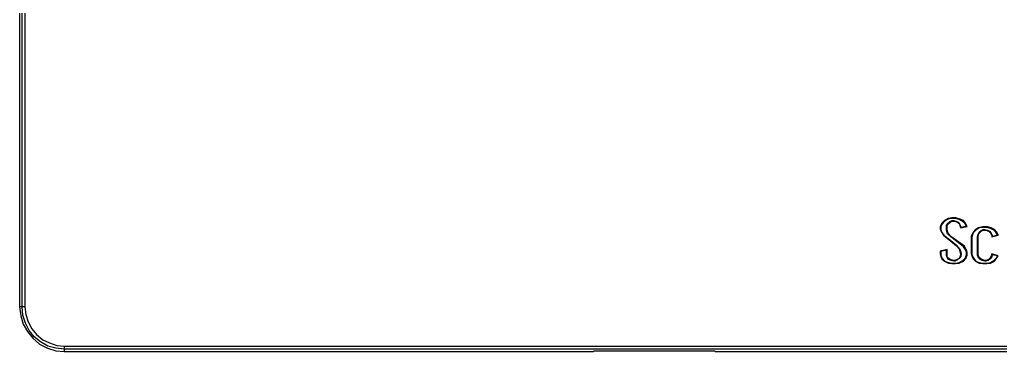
# Model space of a CAD drawing. Header units: centimetres. Extents: x -4.9 to 8, y -12.7 to 4.
# Drawn here: x -4.89 to 1.7, y -8.29 to -6.06 of the extents above; entities that cross this region are included whole.
import ezdxf

# ---------------------------------------------------------------- set-up
doc = ezdxf.new("R2010")
doc.units = ezdxf.units.CM
doc.header["$MEASUREMENT"] = 0
doc.layers.add('Layer 1', color=7, linetype='Continuous')

msp = doc.modelspace()

# ---------------------------------------------------------------- linework, layer by layer
at = {"layer": 'Layer 1', "color": 250, "lineweight": 25}
for points in [[(-4.88513, 3.64729), (-4.88513, 3.64729), (-4.88513, -7.99084), (-4.88513, -7.99084)], [(-4.86749, -7.99084), (-4.86749, -7.99084), (-4.86749, 3.64729), (-4.86749, 3.64729)], [(-4.84985, 3.64729), (-4.84985, 3.64729), (-4.84985, -7.99084), (-4.84985, -7.99084)], [(1.30966, -7.43346), (1.30966, -7.43346), (1.30613, -7.42993), (1.30613, -7.42993)], [(1.37316, -7.39818), (1.37316, -7.39818), (1.37316, -7.39465), (1.37316, -7.39465)], [(1.39784, -7.39465), (1.39784, -7.39465), (1.37316, -7.39465), (1.37316, -7.39465)], [(1.39784, -7.39818), (1.39784, -7.39818), (1.37316, -7.39818), (1.37316, -7.39818)], [(1.38727, -7.41229), (1.38727, -7.41229), (1.38727, -7.41582), (1.38727, -7.41582)], [(1.39784, -7.39818), (1.39784, -7.39818), (1.39784, -7.39465), (1.39784, -7.39465)], [(1.33788, -7.46168), (1.33788, -7.46168), (1.34141, -7.46168), (1.34141, -7.46168)], [(1.43313, -7.45815), (1.43313, -7.45815), (1.47193, -7.44757), (1.47193, -7.44757)], [(1.43313, -7.46168), (1.43313, -7.46168), (1.47545, -7.45109), (1.47545, -7.45109)], [(1.60952, -7.45462), (1.60952, -7.45462), (1.5813, -7.45462), (1.5813, -7.45462)], [(1.60952, -7.45815), (1.60952, -7.45815), (1.5813, -7.45815), (1.5813, -7.45815)], [(1.59541, -7.47226), (1.59541, -7.47226), (1.59541, -7.47579), (1.59541, -7.47579)], [(1.60952, -7.45815), (1.60952, -7.45815), (1.60952, -7.45462), (1.60952, -7.45462)], [(1.36609, -7.54634), (1.36609, -7.54634), (1.36609, -7.54987), (1.36609, -7.54987)], [(1.40491, -7.54987), (1.40491, -7.54987), (1.40491, -7.54634), (1.40491, -7.54634)], [(1.5072, -7.52518), (1.5072, -7.52518), (1.50369, -7.52518), (1.50369, -7.52518)], [(1.50369, -7.52518), (1.50369, -7.52518), (1.50369, -7.63101), (1.50369, -7.63101)], [(1.5072, -7.52518), (1.5072, -7.52518), (1.5072, -7.63101), (1.5072, -7.63101)], [(1.54602, -7.63454), (1.54602, -7.63454), (1.54602, -7.52165), (1.54602, -7.52165)], [(1.54602, -7.52165), (1.54602, -7.52165), (1.54955, -7.52165), (1.54955, -7.52165)], [(1.54955, -7.63454), (1.54955, -7.63454), (1.54955, -7.52165), (1.54955, -7.52165)], [(1.64127, -7.52165), (1.64127, -7.52165), (1.68359, -7.51107), (1.68359, -7.51107)], [(1.6448, -7.51812), (1.6448, -7.51812), (1.68007, -7.50754), (1.68007, -7.50754)], [(1.34141, -7.60632), (1.34141, -7.60632), (1.29555, -7.6169), (1.29555, -7.6169)], [(1.29907, -7.62043), (1.29907, -7.62043), (1.29555, -7.6169), (1.29555, -7.6169)], [(1.29555, -7.6169), (1.29555, -7.6169), (1.29555, -7.63807), (1.29555, -7.63807)], [(1.29907, -7.63807), (1.29907, -7.63807), (1.29555, -7.63807), (1.29555, -7.63807)], [(1.33788, -7.60984), (1.33788, -7.60984), (1.29907, -7.62043), (1.29907, -7.62043)], [(1.29907, -7.62043), (1.29907, -7.62043), (1.29907, -7.63807), (1.29907, -7.63807)], [(1.33788, -7.60984), (1.33788, -7.60984), (1.34141, -7.60632), (1.34141, -7.60632)], [(1.33788, -7.64159), (1.33788, -7.64159), (1.33788, -7.60984), (1.33788, -7.60984)], [(1.34141, -7.64159), (1.34141, -7.64159), (1.34141, -7.60632), (1.34141, -7.60632)], [(1.43666, -7.63807), (1.43666, -7.63807), (1.43313, -7.63807), (1.43313, -7.63807)], [(1.5072, -7.63101), (1.5072, -7.63101), (1.50369, -7.63101), (1.50369, -7.63101)], [(1.54602, -7.63454), (1.54602, -7.63454), (1.54955, -7.63454), (1.54955, -7.63454)], [(1.68359, -7.64865), (1.68359, -7.64865), (1.64127, -7.63454), (1.64127, -7.63454)], [(1.33788, -7.64159), (1.33788, -7.64159), (1.34141, -7.64159), (1.34141, -7.64159)], [(1.37316, -7.69804), (1.37316, -7.69804), (1.37316, -7.70157), (1.37316, -7.70157)], [(1.37316, -7.69804), (1.37316, -7.69804), (1.39784, -7.69804), (1.39784, -7.69804)], [(1.37316, -7.70157), (1.37316, -7.70157), (1.39784, -7.70157), (1.39784, -7.70157)], [(1.38727, -7.68393), (1.38727, -7.68393), (1.38727, -7.6804), (1.38727, -7.6804)], [(1.39784, -7.69804), (1.39784, -7.69804), (1.39784, -7.70157), (1.39784, -7.70157)], [(1.46488, -7.66276), (1.46488, -7.66276), (1.46841, -7.66629), (1.46841, -7.66629)], [(1.5813, -7.69804), (1.5813, -7.69804), (1.60952, -7.69804), (1.60952, -7.69804)], [(1.5813, -7.69804), (1.5813, -7.69804), (1.5813, -7.70157), (1.5813, -7.70157)], [(1.5813, -7.70157), (1.5813, -7.70157), (1.60952, -7.70157), (1.60952, -7.70157)], [(1.59541, -7.68393), (1.59541, -7.68393), (1.59541, -7.6804), (1.59541, -7.6804)], [(1.60952, -7.69804), (1.60952, -7.69804), (1.60952, -7.70157), (1.60952, -7.70157)], [(1.68007, -7.64865), (1.68007, -7.64865), (1.6448, -7.64159), (1.6448, -7.64159)], [(1.68007, -7.64865), (1.68007, -7.64865), (1.68359, -7.64865), (1.68359, -7.64865)], [(-4.86749, -7.99084), (-4.86749, -7.99084), (-4.88513, -7.99084), (-4.88513, -7.99084)], [(-4.58527, -8.25543), (-4.58527, -8.25543), (3.33459, -8.25543), (3.33459, -8.25543)], [(3.33459, -8.27659), (3.33459, -8.27659), (-4.58527, -8.27659), (-4.58527, -8.27659)], [(-4.58527, -8.27659), (-4.58527, -8.27659), (-4.58527, -8.29071), (-4.58527, -8.29071)], [(-4.58527, -8.29071), (-4.58527, -8.29071), (-1.0328, -8.29071), (-1.0328, -8.29071)], [(-1.0328, -8.29071), (-1.0328, -8.29071), (-1.02927, -8.28718), (-1.02927, -8.28718)], [(-1.02927, -8.28718), (-1.02927, -8.28718), (-0.21788, -8.28718), (-0.21788, -8.28718)], [(-0.21788, -8.28718), (-0.21788, -8.28718), (-0.21435, -8.29071), (-0.21435, -8.29071)], [(-0.21435, -8.29071), (-0.21435, -8.29071), (3.33459, -8.29071), (3.33459, -8.29071)]]:
    msp.add_open_spline(points, degree=3, dxfattribs=at)
for points, knots in [([(1.30613, -7.42993), (1.30613, -7.42993), (1.29555, -7.45109), (1.29555, -7.45109), (1.29555, -7.45109), (1.29555, -7.45109), (1.29555, -7.46873), (1.29555, -7.46873), (1.29555, -7.46873), (1.29555, -7.46873), (1.30259, -7.48637), (1.30259, -7.48637), (1.30259, -7.48637), (1.30259, -7.48637), (1.3167, -7.51107), (1.3167, -7.51107), (1.3167, -7.51107), (1.3167, -7.51107), (1.36609, -7.54987), (1.36609, -7.54987)], [0, 0, 0, 0, 0.1666667, 0.1666667, 0.1666667, 0.1666667, 0.3333333, 0.3333333, 0.3333333, 0.3333333, 0.5, 0.5, 0.5, 0.5, 0.6666667, 0.6666667, 0.6666667, 0.6666667, 1, 1, 1, 1]), ([(1.30966, -7.43346), (1.30966, -7.43346), (1.29907, -7.45462), (1.29907, -7.45462), (1.29907, -7.45462), (1.29907, -7.45462), (1.29907, -7.46873), (1.29907, -7.46873), (1.29907, -7.46873), (1.29907, -7.46873), (1.30259, -7.48637), (1.30259, -7.48637), (1.30259, -7.48637), (1.30259, -7.48637), (1.32023, -7.51107), (1.32023, -7.51107), (1.32023, -7.51107), (1.32023, -7.51107), (1.36609, -7.54634), (1.36609, -7.54634)], [0, 0, 0, 0, 0.1666667, 0.1666667, 0.1666667, 0.1666667, 0.3333333, 0.3333333, 0.3333333, 0.3333333, 0.5, 0.5, 0.5, 0.5, 0.6666667, 0.6666667, 0.6666667, 0.6666667, 1, 1, 1, 1]), ([(1.37316, -7.39465), (1.37316, -7.39465), (1.34845, -7.39818), (1.34845, -7.39818), (1.34845, -7.39818), (1.34845, -7.39818), (1.32377, -7.41229), (1.32377, -7.41229), (1.32377, -7.41229), (1.32377, -7.41229), (1.30613, -7.42993), (1.30613, -7.42993)], [0, 0, 0, 0, 0.25, 0.25, 0.25, 0.25, 0.5, 0.5, 0.5, 0.5, 1, 1, 1, 1]), ([(1.37316, -7.39818), (1.37316, -7.39818), (1.34845, -7.40171), (1.34845, -7.40171), (1.34845, -7.40171), (1.34845, -7.40171), (1.32377, -7.41582), (1.32377, -7.41582), (1.32377, -7.41582), (1.32377, -7.41582), (1.30966, -7.43346), (1.30966, -7.43346)], [0, 0, 0, 0, 0.25, 0.25, 0.25, 0.25, 0.5, 0.5, 0.5, 0.5, 1, 1, 1, 1]), ([(1.33788, -7.46168), (1.33788, -7.46168), (1.33788, -7.44404), (1.33788, -7.44404), (1.33788, -7.44404), (1.33788, -7.44404), (1.34845, -7.42993), (1.34845, -7.42993), (1.34845, -7.42993), (1.34845, -7.42993), (1.35905, -7.41934), (1.35905, -7.41934), (1.35905, -7.41934), (1.35905, -7.41934), (1.37668, -7.41229), (1.37668, -7.41229), (1.37668, -7.41229), (1.37668, -7.41229), (1.38727, -7.41229), (1.38727, -7.41229)], [0, 0, 0, 0, 0.1666667, 0.1666667, 0.1666667, 0.1666667, 0.3333333, 0.3333333, 0.3333333, 0.3333333, 0.5, 0.5, 0.5, 0.5, 0.6666667, 0.6666667, 0.6666667, 0.6666667, 1, 1, 1, 1]), ([(1.34141, -7.46168), (1.34141, -7.46168), (1.34141, -7.44757), (1.34141, -7.44757), (1.34141, -7.44757), (1.34141, -7.44757), (1.34845, -7.43346), (1.34845, -7.43346), (1.34845, -7.43346), (1.34845, -7.43346), (1.36257, -7.42287), (1.36257, -7.42287), (1.36257, -7.42287), (1.36257, -7.42287), (1.37668, -7.41582), (1.37668, -7.41582), (1.37668, -7.41582), (1.37668, -7.41582), (1.38727, -7.41582), (1.38727, -7.41582)], [0, 0, 0, 0, 0.1666667, 0.1666667, 0.1666667, 0.1666667, 0.3333333, 0.3333333, 0.3333333, 0.3333333, 0.5, 0.5, 0.5, 0.5, 0.6666667, 0.6666667, 0.6666667, 0.6666667, 1, 1, 1, 1]), ([(1.38727, -7.41229), (1.38727, -7.41229), (1.40138, -7.41582), (1.40138, -7.41582), (1.40138, -7.41582), (1.40138, -7.41582), (1.41548, -7.42287), (1.41548, -7.42287), (1.41548, -7.42287), (1.41548, -7.42287), (1.42607, -7.43698), (1.42607, -7.43698), (1.42607, -7.43698), (1.42607, -7.43698), (1.43313, -7.45109), (1.43313, -7.45109), (1.43313, -7.45109), (1.43313, -7.45109), (1.43313, -7.45815), (1.43313, -7.45815)], [0, 0, 0, 0, 0.1666667, 0.1666667, 0.1666667, 0.1666667, 0.3333333, 0.3333333, 0.3333333, 0.3333333, 0.5, 0.5, 0.5, 0.5, 0.6666667, 0.6666667, 0.6666667, 0.6666667, 1, 1, 1, 1]), ([(1.38727, -7.41582), (1.38727, -7.41582), (1.40138, -7.41934), (1.40138, -7.41934), (1.40138, -7.41934), (1.40138, -7.41934), (1.41548, -7.4264), (1.41548, -7.4264), (1.41548, -7.4264), (1.41548, -7.4264), (1.42607, -7.43698), (1.42607, -7.43698), (1.42607, -7.43698), (1.42607, -7.43698), (1.42959, -7.45109), (1.42959, -7.45109), (1.42959, -7.45109), (1.42959, -7.45109), (1.43313, -7.46168), (1.43313, -7.46168)], [0, 0, 0, 0, 0.1666667, 0.1666667, 0.1666667, 0.1666667, 0.3333333, 0.3333333, 0.3333333, 0.3333333, 0.5, 0.5, 0.5, 0.5, 0.6666667, 0.6666667, 0.6666667, 0.6666667, 1, 1, 1, 1]), ([(1.47545, -7.45109), (1.47545, -7.45109), (1.46488, -7.42993), (1.46488, -7.42993), (1.46488, -7.42993), (1.46488, -7.42993), (1.45077, -7.41229), (1.45077, -7.41229), (1.45077, -7.41229), (1.45077, -7.41229), (1.42959, -7.40171), (1.42959, -7.40171), (1.42959, -7.40171), (1.42959, -7.40171), (1.40138, -7.39465), (1.40138, -7.39465), (1.40138, -7.39465), (1.40138, -7.39465), (1.39784, -7.39465), (1.39784, -7.39465)], [0, 0, 0, 0, 0.1666667, 0.1666667, 0.1666667, 0.1666667, 0.3333333, 0.3333333, 0.3333333, 0.3333333, 0.5, 0.5, 0.5, 0.5, 0.6666667, 0.6666667, 0.6666667, 0.6666667, 1, 1, 1, 1]), ([(1.47193, -7.44757), (1.47193, -7.44757), (1.46134, -7.42993), (1.46134, -7.42993), (1.46134, -7.42993), (1.46134, -7.42993), (1.4437, -7.41582), (1.4437, -7.41582), (1.4437, -7.41582), (1.4437, -7.41582), (1.42255, -7.40523), (1.42255, -7.40523), (1.42255, -7.40523), (1.42255, -7.40523), (1.39784, -7.39818), (1.39784, -7.39818)], [0, 0, 0, 0, 0.2, 0.2, 0.2, 0.2, 0.4, 0.4, 0.4, 0.4, 0.6, 0.6, 0.6, 0.6, 1, 1, 1, 1]), ([(1.40491, -7.54987), (1.40491, -7.54987), (1.36609, -7.52165), (1.36609, -7.52165), (1.36609, -7.52165), (1.36609, -7.52165), (1.34494, -7.50048), (1.34494, -7.50048), (1.34494, -7.50048), (1.34494, -7.50048), (1.33788, -7.47579), (1.33788, -7.47579), (1.33788, -7.47579), (1.33788, -7.47579), (1.33788, -7.46168), (1.33788, -7.46168)], [0, 0, 0, 0, 0.2, 0.2, 0.2, 0.2, 0.4, 0.4, 0.4, 0.4, 0.6, 0.6, 0.6, 0.6, 1, 1, 1, 1]), ([(1.40491, -7.54634), (1.40491, -7.54634), (1.36609, -7.51812), (1.36609, -7.51812), (1.36609, -7.51812), (1.36609, -7.51812), (1.34845, -7.49696), (1.34845, -7.49696), (1.34845, -7.49696), (1.34845, -7.49696), (1.34141, -7.47579), (1.34141, -7.47579), (1.34141, -7.47579), (1.34141, -7.47579), (1.34141, -7.46168), (1.34141, -7.46168)], [0, 0, 0, 0, 0.2, 0.2, 0.2, 0.2, 0.4, 0.4, 0.4, 0.4, 0.6, 0.6, 0.6, 0.6, 1, 1, 1, 1]), ([(1.43313, -7.45815), (1.43313, -7.45815), (1.43313, -7.45815), (1.43313, -7.45815), (1.43313, -7.45815), (1.43313, -7.45815), (1.43313, -7.46168), (1.43313, -7.46168)], [0, 0, 0, 0, 0.3333333, 0.3333333, 0.3333333, 0.3333333, 1, 1, 1, 1]), ([(1.47193, -7.44757), (1.47193, -7.44757), (1.47193, -7.44757), (1.47193, -7.44757), (1.47193, -7.44757), (1.47193, -7.44757), (1.47545, -7.45109), (1.47545, -7.45109)], [0, 0, 0, 0, 0.3333333, 0.3333333, 0.3333333, 0.3333333, 1, 1, 1, 1]), ([(1.5813, -7.45462), (1.5813, -7.45462), (1.55307, -7.46168), (1.55307, -7.46168), (1.55307, -7.46168), (1.55307, -7.46168), (1.52838, -7.47579), (1.52838, -7.47579), (1.52838, -7.47579), (1.52838, -7.47579), (1.51427, -7.49343), (1.51427, -7.49343), (1.51427, -7.49343), (1.51427, -7.49343), (1.50369, -7.51812), (1.50369, -7.51812), (1.50369, -7.51812), (1.50369, -7.51812), (1.50369, -7.52518), (1.50369, -7.52518)], [0, 0, 0, 0, 0.1666667, 0.1666667, 0.1666667, 0.1666667, 0.3333333, 0.3333333, 0.3333333, 0.3333333, 0.5, 0.5, 0.5, 0.5, 0.6666667, 0.6666667, 0.6666667, 0.6666667, 1, 1, 1, 1]), ([(1.5813, -7.45815), (1.5813, -7.45815), (1.55659, -7.46168), (1.55659, -7.46168), (1.55659, -7.46168), (1.55659, -7.46168), (1.53543, -7.47579), (1.53543, -7.47579), (1.53543, -7.47579), (1.53543, -7.47579), (1.5178, -7.49343), (1.5178, -7.49343), (1.5178, -7.49343), (1.5178, -7.49343), (1.51073, -7.51459), (1.51073, -7.51459), (1.51073, -7.51459), (1.51073, -7.51459), (1.5072, -7.52518), (1.5072, -7.52518)], [0, 0, 0, 0, 0.1666667, 0.1666667, 0.1666667, 0.1666667, 0.3333333, 0.3333333, 0.3333333, 0.3333333, 0.5, 0.5, 0.5, 0.5, 0.6666667, 0.6666667, 0.6666667, 0.6666667, 1, 1, 1, 1]), ([(1.54602, -7.52165), (1.54602, -7.52165), (1.54955, -7.50401), (1.54955, -7.50401), (1.54955, -7.50401), (1.54955, -7.50401), (1.55659, -7.4899), (1.55659, -7.4899), (1.55659, -7.4899), (1.55659, -7.4899), (1.5707, -7.47932), (1.5707, -7.47932), (1.5707, -7.47932), (1.5707, -7.47932), (1.58482, -7.47226), (1.58482, -7.47226), (1.58482, -7.47226), (1.58482, -7.47226), (1.59541, -7.47226), (1.59541, -7.47226)], [0, 0, 0, 0, 0.1666667, 0.1666667, 0.1666667, 0.1666667, 0.3333333, 0.3333333, 0.3333333, 0.3333333, 0.5, 0.5, 0.5, 0.5, 0.6666667, 0.6666667, 0.6666667, 0.6666667, 1, 1, 1, 1]), ([(1.54955, -7.52165), (1.54955, -7.52165), (1.55307, -7.50754), (1.55307, -7.50754), (1.55307, -7.50754), (1.55307, -7.50754), (1.56013, -7.49343), (1.56013, -7.49343), (1.56013, -7.49343), (1.56013, -7.49343), (1.5707, -7.48284), (1.5707, -7.48284), (1.5707, -7.48284), (1.5707, -7.48284), (1.58482, -7.47579), (1.58482, -7.47579), (1.58482, -7.47579), (1.58482, -7.47579), (1.59541, -7.47579), (1.59541, -7.47579)], [0, 0, 0, 0, 0.1666667, 0.1666667, 0.1666667, 0.1666667, 0.3333333, 0.3333333, 0.3333333, 0.3333333, 0.5, 0.5, 0.5, 0.5, 0.6666667, 0.6666667, 0.6666667, 0.6666667, 1, 1, 1, 1]), ([(1.5813, -7.45815), (1.5813, -7.45815), (1.5813, -7.45815), (1.5813, -7.45815), (1.5813, -7.45815), (1.5813, -7.45815), (1.5813, -7.45462), (1.5813, -7.45462)], [0, 0, 0, 0, 0.3333333, 0.3333333, 0.3333333, 0.3333333, 1, 1, 1, 1]), ([(1.59541, -7.47226), (1.59541, -7.47226), (1.61305, -7.47579), (1.61305, -7.47579), (1.61305, -7.47579), (1.61305, -7.47579), (1.62716, -7.48284), (1.62716, -7.48284), (1.62716, -7.48284), (1.62716, -7.48284), (1.63773, -7.49696), (1.63773, -7.49696), (1.63773, -7.49696), (1.63773, -7.49696), (1.6448, -7.51107), (1.6448, -7.51107), (1.6448, -7.51107), (1.6448, -7.51107), (1.6448, -7.51812), (1.6448, -7.51812)], [0, 0, 0, 0, 0.1666667, 0.1666667, 0.1666667, 0.1666667, 0.3333333, 0.3333333, 0.3333333, 0.3333333, 0.5, 0.5, 0.5, 0.5, 0.6666667, 0.6666667, 0.6666667, 0.6666667, 1, 1, 1, 1]), ([(1.59541, -7.47579), (1.59541, -7.47579), (1.60952, -7.47932), (1.60952, -7.47932), (1.60952, -7.47932), (1.60952, -7.47932), (1.62363, -7.48637), (1.62363, -7.48637), (1.62363, -7.48637), (1.62363, -7.48637), (1.6342, -7.49696), (1.6342, -7.49696), (1.6342, -7.49696), (1.6342, -7.49696), (1.64127, -7.51107), (1.64127, -7.51107), (1.64127, -7.51107), (1.64127, -7.51107), (1.64127, -7.52165), (1.64127, -7.52165)], [0, 0, 0, 0, 0.1666667, 0.1666667, 0.1666667, 0.1666667, 0.3333333, 0.3333333, 0.3333333, 0.3333333, 0.5, 0.5, 0.5, 0.5, 0.6666667, 0.6666667, 0.6666667, 0.6666667, 1, 1, 1, 1]), ([(1.68359, -7.51107), (1.68359, -7.51107), (1.67655, -7.4899), (1.67655, -7.4899), (1.67655, -7.4899), (1.67655, -7.4899), (1.65891, -7.47226), (1.65891, -7.47226), (1.65891, -7.47226), (1.65891, -7.47226), (1.63773, -7.46168), (1.63773, -7.46168), (1.63773, -7.46168), (1.63773, -7.46168), (1.61305, -7.45462), (1.61305, -7.45462), (1.61305, -7.45462), (1.61305, -7.45462), (1.60952, -7.45462), (1.60952, -7.45462)], [0, 0, 0, 0, 0.1666667, 0.1666667, 0.1666667, 0.1666667, 0.3333333, 0.3333333, 0.3333333, 0.3333333, 0.5, 0.5, 0.5, 0.5, 0.6666667, 0.6666667, 0.6666667, 0.6666667, 1, 1, 1, 1]), ([(1.68007, -7.50754), (1.68007, -7.50754), (1.66948, -7.4899), (1.66948, -7.4899), (1.66948, -7.4899), (1.66948, -7.4899), (1.65538, -7.47579), (1.65538, -7.47579), (1.65538, -7.47579), (1.65538, -7.47579), (1.6342, -7.46521), (1.6342, -7.46521), (1.6342, -7.46521), (1.6342, -7.46521), (1.60952, -7.45815), (1.60952, -7.45815)], [0, 0, 0, 0, 0.2, 0.2, 0.2, 0.2, 0.4, 0.4, 0.4, 0.4, 0.6, 0.6, 0.6, 0.6, 1, 1, 1, 1]), ([(1.36609, -7.54634), (1.36609, -7.54634), (1.40491, -7.57809), (1.40491, -7.57809), (1.40491, -7.57809), (1.40491, -7.57809), (1.42607, -7.59926), (1.42607, -7.59926), (1.42607, -7.59926), (1.42607, -7.59926), (1.43313, -7.62396), (1.43313, -7.62396), (1.43313, -7.62396), (1.43313, -7.62396), (1.43666, -7.63807), (1.43666, -7.63807)], [0, 0, 0, 0, 0.2, 0.2, 0.2, 0.2, 0.4, 0.4, 0.4, 0.4, 0.6, 0.6, 0.6, 0.6, 1, 1, 1, 1]), ([(1.36609, -7.54987), (1.36609, -7.54987), (1.40491, -7.58162), (1.40491, -7.58162), (1.40491, -7.58162), (1.40491, -7.58162), (1.42255, -7.60279), (1.42255, -7.60279), (1.42255, -7.60279), (1.42255, -7.60279), (1.42959, -7.62748), (1.42959, -7.62748), (1.42959, -7.62748), (1.42959, -7.62748), (1.43313, -7.63807), (1.43313, -7.63807)], [0, 0, 0, 0, 0.2, 0.2, 0.2, 0.2, 0.4, 0.4, 0.4, 0.4, 0.6, 0.6, 0.6, 0.6, 1, 1, 1, 1]), ([(1.46841, -7.66629), (1.46841, -7.66629), (1.47545, -7.64512), (1.47545, -7.64512), (1.47545, -7.64512), (1.47545, -7.64512), (1.47545, -7.62748), (1.47545, -7.62748), (1.47545, -7.62748), (1.47545, -7.62748), (1.47193, -7.60984), (1.47193, -7.60984), (1.47193, -7.60984), (1.47193, -7.60984), (1.45782, -7.58515), (1.45782, -7.58515), (1.45782, -7.58515), (1.45782, -7.58515), (1.40491, -7.54634), (1.40491, -7.54634)], [0, 0, 0, 0, 0.1666667, 0.1666667, 0.1666667, 0.1666667, 0.3333333, 0.3333333, 0.3333333, 0.3333333, 0.5, 0.5, 0.5, 0.5, 0.6666667, 0.6666667, 0.6666667, 0.6666667, 1, 1, 1, 1]), ([(1.46488, -7.66276), (1.46488, -7.66276), (1.47193, -7.64159), (1.47193, -7.64159), (1.47193, -7.64159), (1.47193, -7.64159), (1.47193, -7.62396), (1.47193, -7.62396), (1.47193, -7.62396), (1.47193, -7.62396), (1.46841, -7.60984), (1.46841, -7.60984), (1.46841, -7.60984), (1.46841, -7.60984), (1.45077, -7.58868), (1.45077, -7.58868), (1.45077, -7.58868), (1.45077, -7.58868), (1.40491, -7.54987), (1.40491, -7.54987)], [0, 0, 0, 0, 0.1666667, 0.1666667, 0.1666667, 0.1666667, 0.3333333, 0.3333333, 0.3333333, 0.3333333, 0.5, 0.5, 0.5, 0.5, 0.6666667, 0.6666667, 0.6666667, 0.6666667, 1, 1, 1, 1]), ([(1.6448, -7.51812), (1.6448, -7.51812), (1.64127, -7.51812), (1.64127, -7.51812), (1.64127, -7.51812), (1.64127, -7.51812), (1.64127, -7.52165), (1.64127, -7.52165)], [0, 0, 0, 0, 0.3333333, 0.3333333, 0.3333333, 0.3333333, 1, 1, 1, 1]), ([(1.68007, -7.50754), (1.68007, -7.50754), (1.68359, -7.50754), (1.68359, -7.50754), (1.68359, -7.50754), (1.68359, -7.50754), (1.68359, -7.51107), (1.68359, -7.51107)], [0, 0, 0, 0, 0.3333333, 0.3333333, 0.3333333, 0.3333333, 1, 1, 1, 1]), ([(1.29555, -7.63807), (1.29555, -7.63807), (1.29907, -7.65571), (1.29907, -7.65571), (1.29907, -7.65571), (1.29907, -7.65571), (1.30613, -7.66982), (1.30613, -7.66982), (1.30613, -7.66982), (1.30613, -7.66982), (1.32377, -7.68393), (1.32377, -7.68393), (1.32377, -7.68393), (1.32377, -7.68393), (1.35198, -7.69804), (1.35198, -7.69804), (1.35198, -7.69804), (1.35198, -7.69804), (1.37316, -7.70157), (1.37316, -7.70157)], [0, 0, 0, 0, 0.1666667, 0.1666667, 0.1666667, 0.1666667, 0.3333333, 0.3333333, 0.3333333, 0.3333333, 0.5, 0.5, 0.5, 0.5, 0.6666667, 0.6666667, 0.6666667, 0.6666667, 1, 1, 1, 1]), ([(1.29907, -7.63807), (1.29907, -7.63807), (1.30259, -7.65571), (1.30259, -7.65571), (1.30259, -7.65571), (1.30259, -7.65571), (1.30966, -7.66629), (1.30966, -7.66629), (1.30966, -7.66629), (1.30966, -7.66629), (1.32377, -7.68393), (1.32377, -7.68393), (1.32377, -7.68393), (1.32377, -7.68393), (1.35198, -7.69451), (1.35198, -7.69451), (1.35198, -7.69451), (1.35198, -7.69451), (1.37316, -7.69804), (1.37316, -7.69804)], [0, 0, 0, 0, 0.1666667, 0.1666667, 0.1666667, 0.1666667, 0.3333333, 0.3333333, 0.3333333, 0.3333333, 0.5, 0.5, 0.5, 0.5, 0.6666667, 0.6666667, 0.6666667, 0.6666667, 1, 1, 1, 1]), ([(1.43666, -7.63807), (1.43666, -7.63807), (1.43313, -7.65218), (1.43313, -7.65218), (1.43313, -7.65218), (1.43313, -7.65218), (1.42255, -7.66629), (1.42255, -7.66629), (1.42255, -7.66629), (1.42255, -7.66629), (1.41195, -7.67687), (1.41195, -7.67687), (1.41195, -7.67687), (1.41195, -7.67687), (1.39432, -7.68393), (1.39432, -7.68393), (1.39432, -7.68393), (1.39432, -7.68393), (1.38727, -7.68393), (1.38727, -7.68393)], [0, 0, 0, 0, 0.1666667, 0.1666667, 0.1666667, 0.1666667, 0.3333333, 0.3333333, 0.3333333, 0.3333333, 0.5, 0.5, 0.5, 0.5, 0.6666667, 0.6666667, 0.6666667, 0.6666667, 1, 1, 1, 1]), ([(1.43313, -7.63807), (1.43313, -7.63807), (1.42959, -7.65218), (1.42959, -7.65218), (1.42959, -7.65218), (1.42959, -7.65218), (1.42255, -7.66629), (1.42255, -7.66629), (1.42255, -7.66629), (1.42255, -7.66629), (1.40843, -7.67334), (1.40843, -7.67334), (1.40843, -7.67334), (1.40843, -7.67334), (1.39432, -7.6804), (1.39432, -7.6804), (1.39432, -7.6804), (1.39432, -7.6804), (1.38727, -7.6804), (1.38727, -7.6804)], [0, 0, 0, 0, 0.1666667, 0.1666667, 0.1666667, 0.1666667, 0.3333333, 0.3333333, 0.3333333, 0.3333333, 0.5, 0.5, 0.5, 0.5, 0.6666667, 0.6666667, 0.6666667, 0.6666667, 1, 1, 1, 1]), ([(1.50369, -7.63101), (1.50369, -7.63101), (1.5072, -7.65218), (1.5072, -7.65218), (1.5072, -7.65218), (1.5072, -7.65218), (1.5178, -7.66982), (1.5178, -7.66982), (1.5178, -7.66982), (1.5178, -7.66982), (1.53543, -7.68746), (1.53543, -7.68746), (1.53543, -7.68746), (1.53543, -7.68746), (1.55659, -7.69804), (1.55659, -7.69804), (1.55659, -7.69804), (1.55659, -7.69804), (1.5813, -7.70157), (1.5813, -7.70157)], [0, 0, 0, 0, 0.1666667, 0.1666667, 0.1666667, 0.1666667, 0.3333333, 0.3333333, 0.3333333, 0.3333333, 0.5, 0.5, 0.5, 0.5, 0.6666667, 0.6666667, 0.6666667, 0.6666667, 1, 1, 1, 1]), ([(1.5072, -7.63101), (1.5072, -7.63101), (1.51073, -7.64865), (1.51073, -7.64865), (1.51073, -7.64865), (1.51073, -7.64865), (1.52132, -7.66629), (1.52132, -7.66629), (1.52132, -7.66629), (1.52132, -7.66629), (1.53543, -7.68393), (1.53543, -7.68393), (1.53543, -7.68393), (1.53543, -7.68393), (1.55659, -7.69451), (1.55659, -7.69451), (1.55659, -7.69451), (1.55659, -7.69451), (1.5813, -7.69804), (1.5813, -7.69804)], [0, 0, 0, 0, 0.1666667, 0.1666667, 0.1666667, 0.1666667, 0.3333333, 0.3333333, 0.3333333, 0.3333333, 0.5, 0.5, 0.5, 0.5, 0.6666667, 0.6666667, 0.6666667, 0.6666667, 1, 1, 1, 1]), ([(1.59541, -7.68393), (1.59541, -7.68393), (1.57777, -7.6804), (1.57777, -7.6804), (1.57777, -7.6804), (1.57777, -7.6804), (1.56366, -7.67334), (1.56366, -7.67334), (1.56366, -7.67334), (1.56366, -7.67334), (1.55307, -7.66276), (1.55307, -7.66276), (1.55307, -7.66276), (1.55307, -7.66276), (1.54602, -7.64512), (1.54602, -7.64512), (1.54602, -7.64512), (1.54602, -7.64512), (1.54602, -7.63454), (1.54602, -7.63454)], [0, 0, 0, 0, 0.1666667, 0.1666667, 0.1666667, 0.1666667, 0.3333333, 0.3333333, 0.3333333, 0.3333333, 0.5, 0.5, 0.5, 0.5, 0.6666667, 0.6666667, 0.6666667, 0.6666667, 1, 1, 1, 1]), ([(1.59541, -7.6804), (1.59541, -7.6804), (1.5813, -7.67687), (1.5813, -7.67687), (1.5813, -7.67687), (1.5813, -7.67687), (1.56718, -7.66982), (1.56718, -7.66982), (1.56718, -7.66982), (1.56718, -7.66982), (1.55659, -7.65923), (1.55659, -7.65923), (1.55659, -7.65923), (1.55659, -7.65923), (1.54955, -7.64512), (1.54955, -7.64512), (1.54955, -7.64512), (1.54955, -7.64512), (1.54955, -7.63454), (1.54955, -7.63454)], [0, 0, 0, 0, 0.1666667, 0.1666667, 0.1666667, 0.1666667, 0.3333333, 0.3333333, 0.3333333, 0.3333333, 0.5, 0.5, 0.5, 0.5, 0.6666667, 0.6666667, 0.6666667, 0.6666667, 1, 1, 1, 1]), ([(1.64127, -7.63454), (1.64127, -7.63454), (1.63773, -7.65218), (1.63773, -7.65218), (1.63773, -7.65218), (1.63773, -7.65218), (1.63068, -7.66276), (1.63068, -7.66276), (1.63068, -7.66276), (1.63068, -7.66276), (1.62009, -7.67334), (1.62009, -7.67334), (1.62009, -7.67334), (1.62009, -7.67334), (1.60598, -7.6804), (1.60598, -7.6804), (1.60598, -7.6804), (1.60598, -7.6804), (1.59541, -7.6804), (1.59541, -7.6804)], [0, 0, 0, 0, 0.1666667, 0.1666667, 0.1666667, 0.1666667, 0.3333333, 0.3333333, 0.3333333, 0.3333333, 0.5, 0.5, 0.5, 0.5, 0.6666667, 0.6666667, 0.6666667, 0.6666667, 1, 1, 1, 1]), ([(1.6448, -7.64159), (1.6448, -7.64159), (1.64127, -7.63807), (1.64127, -7.63807), (1.64127, -7.63807), (1.64127, -7.63807), (1.64127, -7.63454), (1.64127, -7.63454)], [0, 0, 0, 0, 0.3333333, 0.3333333, 0.3333333, 0.3333333, 1, 1, 1, 1]), ([(1.38727, -7.68393), (1.38727, -7.68393), (1.36963, -7.6804), (1.36963, -7.6804), (1.36963, -7.6804), (1.36963, -7.6804), (1.35198, -7.67334), (1.35198, -7.67334), (1.35198, -7.67334), (1.35198, -7.67334), (1.34494, -7.66276), (1.34494, -7.66276), (1.34494, -7.66276), (1.34494, -7.66276), (1.33788, -7.64865), (1.33788, -7.64865), (1.33788, -7.64865), (1.33788, -7.64865), (1.33788, -7.64159), (1.33788, -7.64159)], [0, 0, 0, 0, 0.1666667, 0.1666667, 0.1666667, 0.1666667, 0.3333333, 0.3333333, 0.3333333, 0.3333333, 0.5, 0.5, 0.5, 0.5, 0.6666667, 0.6666667, 0.6666667, 0.6666667, 1, 1, 1, 1]), ([(1.38727, -7.6804), (1.38727, -7.6804), (1.36963, -7.67687), (1.36963, -7.67687), (1.36963, -7.67687), (1.36963, -7.67687), (1.35552, -7.66982), (1.35552, -7.66982), (1.35552, -7.66982), (1.35552, -7.66982), (1.34494, -7.65923), (1.34494, -7.65923), (1.34494, -7.65923), (1.34494, -7.65923), (1.34141, -7.64865), (1.34141, -7.64865), (1.34141, -7.64865), (1.34141, -7.64865), (1.34141, -7.64159), (1.34141, -7.64159)], [0, 0, 0, 0, 0.1666667, 0.1666667, 0.1666667, 0.1666667, 0.3333333, 0.3333333, 0.3333333, 0.3333333, 0.5, 0.5, 0.5, 0.5, 0.6666667, 0.6666667, 0.6666667, 0.6666667, 1, 1, 1, 1]), ([(1.39784, -7.69804), (1.39784, -7.69804), (1.42255, -7.69451), (1.42255, -7.69451), (1.42255, -7.69451), (1.42255, -7.69451), (1.44723, -7.6804), (1.44723, -7.6804), (1.44723, -7.6804), (1.44723, -7.6804), (1.46488, -7.66276), (1.46488, -7.66276)], [0, 0, 0, 0, 0.25, 0.25, 0.25, 0.25, 0.5, 0.5, 0.5, 0.5, 1, 1, 1, 1]), ([(1.39784, -7.70157), (1.39784, -7.70157), (1.42255, -7.69804), (1.42255, -7.69804), (1.42255, -7.69804), (1.42255, -7.69804), (1.45077, -7.68393), (1.45077, -7.68393), (1.45077, -7.68393), (1.45077, -7.68393), (1.46841, -7.66629), (1.46841, -7.66629)], [0, 0, 0, 0, 0.25, 0.25, 0.25, 0.25, 0.5, 0.5, 0.5, 0.5, 1, 1, 1, 1]), ([(1.6448, -7.64159), (1.6448, -7.64159), (1.64127, -7.65571), (1.64127, -7.65571), (1.64127, -7.65571), (1.64127, -7.65571), (1.63068, -7.66982), (1.63068, -7.66982), (1.63068, -7.66982), (1.63068, -7.66982), (1.61657, -7.6804), (1.61657, -7.6804), (1.61657, -7.6804), (1.61657, -7.6804), (1.60245, -7.68393), (1.60245, -7.68393), (1.60245, -7.68393), (1.60245, -7.68393), (1.59541, -7.68393), (1.59541, -7.68393)], [0, 0, 0, 0, 0.1666667, 0.1666667, 0.1666667, 0.1666667, 0.3333333, 0.3333333, 0.3333333, 0.3333333, 0.5, 0.5, 0.5, 0.5, 0.6666667, 0.6666667, 0.6666667, 0.6666667, 1, 1, 1, 1]), ([(1.60952, -7.69804), (1.60952, -7.69804), (1.6342, -7.69451), (1.6342, -7.69451), (1.6342, -7.69451), (1.6342, -7.69451), (1.65538, -7.6804), (1.65538, -7.6804), (1.65538, -7.6804), (1.65538, -7.6804), (1.67302, -7.66276), (1.67302, -7.66276), (1.67302, -7.66276), (1.67302, -7.66276), (1.68007, -7.64865), (1.68007, -7.64865)], [0, 0, 0, 0, 0.2, 0.2, 0.2, 0.2, 0.4, 0.4, 0.4, 0.4, 0.6, 0.6, 0.6, 0.6, 1, 1, 1, 1]), ([(1.60952, -7.70157), (1.60952, -7.70157), (1.6342, -7.69804), (1.6342, -7.69804), (1.6342, -7.69804), (1.6342, -7.69804), (1.65891, -7.68393), (1.65891, -7.68393), (1.65891, -7.68393), (1.65891, -7.68393), (1.67655, -7.66276), (1.67655, -7.66276), (1.67655, -7.66276), (1.67655, -7.66276), (1.68359, -7.64865), (1.68359, -7.64865)], [0, 0, 0, 0, 0.2, 0.2, 0.2, 0.2, 0.4, 0.4, 0.4, 0.4, 0.6, 0.6, 0.6, 0.6, 1, 1, 1, 1]), ([(-4.88513, -7.99084), (-4.88513, -7.99084), (-4.87807, -8.05082), (-4.87807, -8.05082), (-4.87807, -8.05082), (-4.87807, -8.05082), (-4.86044, -8.10726), (-4.86044, -8.10726), (-4.86044, -8.10726), (-4.86044, -8.10726), (-4.83221, -8.15665), (-4.83221, -8.15665), (-4.83221, -8.15665), (-4.83221, -8.15665), (-4.79694, -8.20251), (-4.79694, -8.20251), (-4.79694, -8.20251), (-4.79694, -8.20251), (-4.75107, -8.24132), (-4.75107, -8.24132), (-4.75107, -8.24132), (-4.75107, -8.24132), (-4.69816, -8.26954), (-4.69816, -8.26954), (-4.69816, -8.26954), (-4.69816, -8.26954), (-4.64171, -8.28718), (-4.64171, -8.28718), (-4.64171, -8.28718), (-4.64171, -8.28718), (-4.58527, -8.29071), (-4.58527, -8.29071)], [0, 0, 0, 0, 0.1111111, 0.1111111, 0.1111111, 0.1111111, 0.2222222, 0.2222222, 0.2222222, 0.2222222, 0.3333333, 0.3333333, 0.3333333, 0.3333333, 0.4444444, 0.4444444, 0.4444444, 0.4444444, 0.5555556, 0.5555556, 0.5555556, 0.5555556, 0.6666667, 0.6666667, 0.6666667, 0.6666667, 0.7777778, 0.7777778, 0.7777778, 0.7777778, 1, 1, 1, 1]), ([(-4.84985, -7.99084), (-4.84985, -7.99084), (-4.85338, -7.99084), (-4.85338, -7.99084), (-4.85338, -7.99084), (-4.85338, -7.99084), (-4.85691, -7.99084), (-4.85691, -7.99084), (-4.85691, -7.99084), (-4.85691, -7.99084), (-4.86044, -7.99084), (-4.86044, -7.99084), (-4.86044, -7.99084), (-4.86044, -7.99084), (-4.86396, -7.99084), (-4.86396, -7.99084), (-4.86396, -7.99084), (-4.86396, -7.99084), (-4.86749, -7.99084), (-4.86749, -7.99084)], [0, 0, 0, 0, 0.1666667, 0.1666667, 0.1666667, 0.1666667, 0.3333333, 0.3333333, 0.3333333, 0.3333333, 0.5, 0.5, 0.5, 0.5, 0.6666667, 0.6666667, 0.6666667, 0.6666667, 1, 1, 1, 1]), ([(-4.58527, -8.27659), (-4.58527, -8.27659), (-4.64171, -8.26954), (-4.64171, -8.26954), (-4.64171, -8.26954), (-4.64171, -8.26954), (-4.69463, -8.25543), (-4.69463, -8.25543), (-4.69463, -8.25543), (-4.69463, -8.25543), (-4.74402, -8.22721), (-4.74402, -8.22721), (-4.74402, -8.22721), (-4.74402, -8.22721), (-4.78635, -8.19193), (-4.78635, -8.19193), (-4.78635, -8.19193), (-4.78635, -8.19193), (-4.82163, -8.14959), (-4.82163, -8.14959), (-4.82163, -8.14959), (-4.82163, -8.14959), (-4.84632, -8.10021), (-4.84632, -8.10021), (-4.84632, -8.10021), (-4.84632, -8.10021), (-4.86396, -8.04729), (-4.86396, -8.04729), (-4.86396, -8.04729), (-4.86396, -8.04729), (-4.86749, -7.99084), (-4.86749, -7.99084)], [0, 0, 0, 0, 0.1111111, 0.1111111, 0.1111111, 0.1111111, 0.2222222, 0.2222222, 0.2222222, 0.2222222, 0.3333333, 0.3333333, 0.3333333, 0.3333333, 0.4444444, 0.4444444, 0.4444444, 0.4444444, 0.5555556, 0.5555556, 0.5555556, 0.5555556, 0.6666667, 0.6666667, 0.6666667, 0.6666667, 0.7777778, 0.7777778, 0.7777778, 0.7777778, 1, 1, 1, 1]), ([(-4.84985, -7.99084), (-4.84985, -7.99084), (-4.8428, -8.04376), (-4.8428, -8.04376), (-4.8428, -8.04376), (-4.8428, -8.04376), (-4.82869, -8.09315), (-4.82869, -8.09315), (-4.82869, -8.09315), (-4.82869, -8.09315), (-4.80399, -8.13901), (-4.80399, -8.13901), (-4.80399, -8.13901), (-4.80399, -8.13901), (-4.77224, -8.17782), (-4.77224, -8.17782), (-4.77224, -8.17782), (-4.77224, -8.17782), (-4.72991, -8.21309), (-4.72991, -8.21309), (-4.72991, -8.21309), (-4.72991, -8.21309), (-4.68405, -8.23426), (-4.68405, -8.23426), (-4.68405, -8.23426), (-4.68405, -8.23426), (-4.63466, -8.2519), (-4.63466, -8.2519), (-4.63466, -8.2519), (-4.63466, -8.2519), (-4.58527, -8.25543), (-4.58527, -8.25543)], [0, 0, 0, 0, 0.1111111, 0.1111111, 0.1111111, 0.1111111, 0.2222222, 0.2222222, 0.2222222, 0.2222222, 0.3333333, 0.3333333, 0.3333333, 0.3333333, 0.4444444, 0.4444444, 0.4444444, 0.4444444, 0.5555556, 0.5555556, 0.5555556, 0.5555556, 0.6666667, 0.6666667, 0.6666667, 0.6666667, 0.7777778, 0.7777778, 0.7777778, 0.7777778, 1, 1, 1, 1]), ([(-4.58527, -8.25543), (-4.58527, -8.25543), (-4.58527, -8.25896), (-4.58527, -8.25896), (-4.58527, -8.25896), (-4.58527, -8.25896), (-4.58527, -8.26248), (-4.58527, -8.26248), (-4.58527, -8.26248), (-4.58527, -8.26248), (-4.58527, -8.26601), (-4.58527, -8.26601), (-4.58527, -8.26601), (-4.58527, -8.26601), (-4.58527, -8.26954), (-4.58527, -8.26954), (-4.58527, -8.26954), (-4.58527, -8.26954), (-4.58527, -8.27307), (-4.58527, -8.27307), (-4.58527, -8.27307), (-4.58527, -8.27307), (-4.58527, -8.27659), (-4.58527, -8.27659)], [0, 0, 0, 0, 0.1428571, 0.1428571, 0.1428571, 0.1428571, 0.2857143, 0.2857143, 0.2857143, 0.2857143, 0.4285714, 0.4285714, 0.4285714, 0.4285714, 0.5714286, 0.5714286, 0.5714286, 0.5714286, 0.7142857, 0.7142857, 0.7142857, 0.7142857, 1, 1, 1, 1])]:
    msp.add_open_spline(points, degree=3, knots=knots, dxfattribs=at)

doc.saveas('drawing.dxf')
